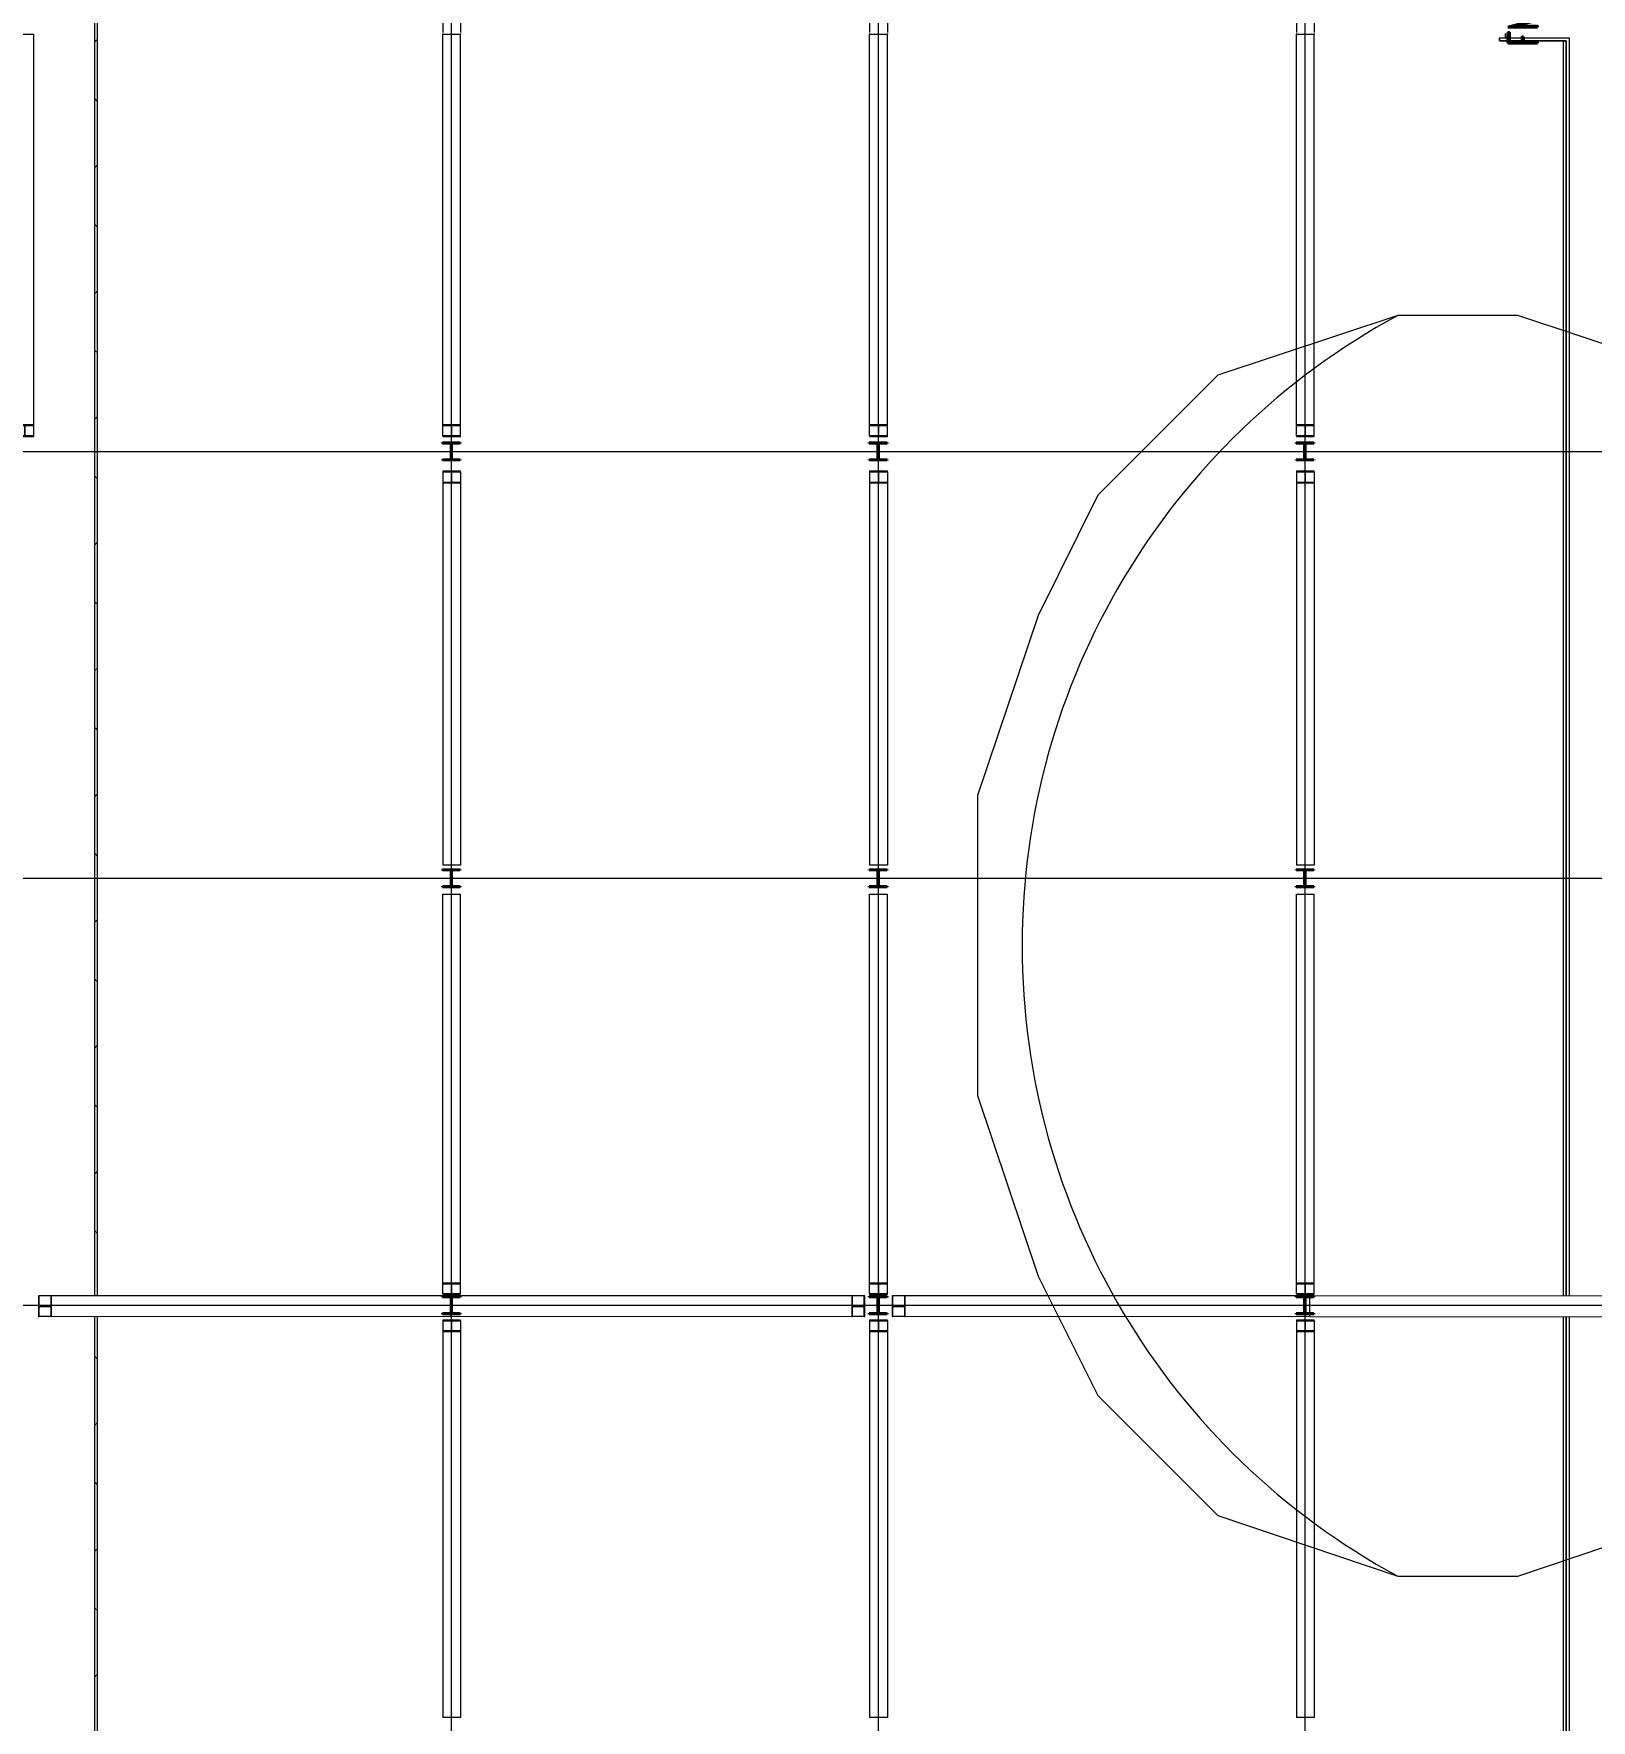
# Model space of a CAD drawing. Header units: millimetres. Extents: x -30000 to 430621, y -31706 to 192400.
# Drawn here: x 158550 to 184825, y 14597 to 43045 of the extents above; entities that cross this region are included whole.
import ezdxf

# ---------------------------------------------------------------- set-up
doc = ezdxf.new("R2010")
doc.units = ezdxf.units.MM
doc.linetypes.add('轴网线', pattern=[22.04, 18.38, -1.83, 0, -1.83])
doc.layers.get('0').update_dxf_attribs({"color": 8})
for name, color, linetype, lineweight in [('A-DETL-GENF', 8, 'Continuous', 18), ('A-DOOR-IDEN', 8, 'Continuous', 9), ('A-FLOR', 8, 'Continuous', 5), ('A-FLOR-HRAL', 8, 'Continuous', 5), ('A-WALL', 8, 'Continuous', 5), ('A-WALL-PATT', 8, 'Continuous', 9), ('G-IMPT', 8, 'Continuous', 5), ('S-BEAM', 8, 'Continuous', 5), ('S-COLS', 8, 'Continuous', 5), ('S-GRID', 8, 'Continuous', 9)]:
    doc.layers.add(name, color=color, linetype=linetype, lineweight=lineweight)
doc.styles.add('RomanD_1', font='romand__.ttf', dxfattribs={"width": 0.7, "height": 500})

# ---------------------------------------------------------------- blocks, each defined once
blk = doc.blocks.new('钢_柱_热轧H - HW300X300-659275-LAY-4F-1_500-A')
at = {"layer": 'S-COLS', "lineweight": 15, "true_color": 0xdddddd}
h = blk.add_hatch(color=254, dxfattribs=at)
h.paths.add_polyline_path([(5, -122), (0, 122), (-5, 122), (0, -122)], flags=0)
h.paths.add_polyline_path([(9, -131), (5, -122), (0, -131), (5, -131)], flags=0)
h.paths.add_polyline_path([(0, -150), (150, -150), (150, -135), (-150, -135), (-145, -150), (-81, -150)], flags=0)
h.paths.add_polyline_path([(5, 122), (5, 131), (-5, 129), (0, 125)], flags=0)
h.paths.add_polyline_path([(9, 131), (18, 135), (150, 135), (150, 150), (-150, 150), (-145, 135), (5, 132)], flags=0)
at = {"layer": 'S-COLS', "color": 8, "lineweight": 35, "true_color": 0x777777}
for p, q in [((-150, 150), (150, 150)), ((-150, 135), (-150, 150)), ((-18, 135), (-150, 135)), ((-5, -122), (-5, 122)), ((5, 122), (5, -122)), ((150, 135), (18, 135)), ((150, 150), (150, 135)), ((-150, -135), (-18, -135)), ((-150, -150), (-150, -135)), ((150, -150), (-150, -150)), ((18, -135), (150, -135)), ((150, -135), (150, -150))]:
    blk.add_line(p, q, dxfattribs=at)
for centre, start, end in [((-18, 122), 360, 90), ((18, 122), 90, 180), ((-18, -122), 270, 360), ((18, -122), 180, 270)]:
    blk.add_arc(centre, 13, start, end, dxfattribs=at)
blk = doc.blocks.new('钢_柱_热轧H - HW300X300-659267-LAY-4F-1_500-A')
at = {"layer": 'S-COLS', "lineweight": 15, "true_color": 0xdddddd}
h = blk.add_hatch(color=254, dxfattribs=at)
h.paths.add_polyline_path([(5, -122), (5, 122), (-5, 122), (-5, -122)], flags=0)
h.paths.add_polyline_path([(9, -131), (5, -122), (-5, -131), (5, -131)], flags=0)
h.paths.add_polyline_path([(-8, -150), (150, -150), (150, -135), (-150, -135), (-145, -150)], flags=0)
h.paths.add_polyline_path([(5, 122), (5, 131), (-5, 129)], flags=0)
h.paths.add_polyline_path([(9, 131), (18, 135), (150, 135), (150, 150), (-150, 150), (-145, 135), (5, 132)], flags=0)
at = {"layer": 'S-COLS', "color": 8, "lineweight": 35, "true_color": 0x777777}
for p, q in [((-150, 150), (150, 150)), ((-150, 135), (-150, 150)), ((-18, 135), (-150, 135)), ((-5, -122), (-5, 122)), ((5, 122), (5, -122)), ((150, 135), (18, 135)), ((150, 150), (150, 135)), ((-150, -135), (-18, -135)), ((-150, -150), (-150, -135)), ((150, -150), (-150, -150)), ((18, -135), (150, -135)), ((150, -135), (150, -150))]:
    blk.add_line(p, q, dxfattribs=at)
for centre, start, end in [((-18, 122), 360, 90), ((18, 122), 90, 180), ((-18, -122), 270, 360), ((18, -122), 180, 270)]:
    blk.add_arc(centre, 13, start, end, dxfattribs=at)
blk = doc.blocks.new('钢_柱_热轧H - HW300X300-659266-LAY-4F-1_500-A')
at = {"layer": 'S-COLS', "lineweight": 15, "true_color": 0xdddddd}
h = blk.add_hatch(color=254, dxfattribs=at)
h.paths.add_polyline_path([(5, -122), (0, 122), (-5, 122), (0, -122)], flags=0)
h.paths.add_polyline_path([(9, -131), (5, -122), (0, -131), (5, -131)], flags=0)
h.paths.add_polyline_path([(-144, -150), (150, -150), (150, -135), (-150, -135), (-145, -150)], flags=0)
h.paths.add_polyline_path([(5, 122), (5, 131), (-5, 129), (0, 125)], flags=0)
h.paths.add_polyline_path([(9, 131), (18, 135), (150, 135), (150, 150), (-150, 150), (-144, 135), (5, 132)], flags=0)
at = {"layer": 'S-COLS', "color": 8, "lineweight": 35, "true_color": 0x777777}
for p, q in [((-150, 150), (150, 150)), ((-150, 135), (-150, 150)), ((-18, 135), (-150, 135)), ((-5, -122), (-5, 122)), ((5, 122), (5, -122)), ((150, 135), (18, 135)), ((150, 150), (150, 135)), ((-150, -135), (-18, -135)), ((-150, -150), (-150, -135)), ((150, -150), (-150, -150)), ((18, -135), (150, -135)), ((150, -135), (150, -150))]:
    blk.add_line(p, q, dxfattribs=at)
for centre, start, end in [((-18, 122), 360, 90), ((18, 122), 90, 180), ((-18, -122), 270, 360), ((18, -122), 180, 270)]:
    blk.add_arc(centre, 13, start, end, dxfattribs=at)
blk = doc.blocks.new('钢_梁_焊接H - H300X300X10X15-V126-LAY-4F-1_500-A')
at = {"layer": 'S-BEAM', "color": 8, "lineweight": 15, "true_color": 0x777777}
for p, q in [((21450, 43040), (21750, 43040)), ((21450, 36449), (21450, 43040)), ((21750, 36449), (21750, 43040)), ((21750, 36449), (21450, 36449)), ((21450, 36449), (21450, 36439)), ((21450, 36439), (21595, 36439)), ((21450, 36262), (21450, 36439)), ((21595, 36439), (21595, 36262)), ((21605, 36262), (21605, 36439)), ((21605, 36439), (21750, 36439)), ((21750, 36439), (21750, 36449)), ((21750, 36262), (21750, 36439)), ((21595, 36262), (21450, 36262)), ((21450, 36262), (21450, 36252)), ((21450, 36252), (21750, 36252)), ((21750, 36262), (21605, 36262)), ((21750, 36252), (21750, 36262))]:
    blk.add_line(p, q, dxfattribs=at)
blk = doc.blocks.new('钢_梁_焊接H - H300X300X10X15-658918-LAY-4F-1_500-A')
at = {"layer": 'S-BEAM', "color": 8, "lineweight": 15, "true_color": 0x777777}
for p, q in [((165750, 50566), (165450, 50566)), ((165450, 50566), (165450, 50555)), ((165450, 50555), (165595, 50555)), ((165450, 50555), (165450, 50372)), ((165595, 50372), (165450, 50372)), ((165450, 50372), (165450, 50362)), ((165450, 50362), (165750, 50362)), ((165450, 50362), (165450, 43350)), ((165595, 50555), (165595, 50372)), ((165605, 50372), (165605, 50555)), ((165605, 50555), (165750, 50555)), ((165750, 50372), (165605, 50372)), ((165750, 50555), (165750, 50566)), ((165750, 50555), (165750, 50372)), ((165750, 50362), (165750, 50372)), ((165750, 50362), (165750, 43350)), ((165450, 43335), (165450, 43065)), ((165750, 43335), (165750, 43065)), ((165450, 43050), (165450, 43040)), ((165750, 43050), (165750, 43040))]:
    blk.add_line(p, q, dxfattribs=at)
blk = doc.blocks.new('钢_梁_焊接H - H300X300X10X15-658903-LAY-4F-1_500-A')
at = {"layer": 'S-BEAM', "color": 8, "lineweight": 15, "true_color": 0x777777}
for p, q in [((14550, 35664), (14250, 35664)), ((14250, 35664), (14250, 35654)), ((14250, 35654), (14395, 35654)), ((14250, 35654), (14250, 35477)), ((14395, 35654), (14395, 35477)), ((14405, 35477), (14405, 35654)), ((14405, 35654), (14550, 35654)), ((14550, 35654), (14550, 35664)), ((14550, 35654), (14550, 35477)), ((14395, 35477), (14250, 35477)), ((14250, 35477), (14250, 35467)), ((14250, 35467), (14550, 35467)), ((14250, 35467), (14250, 29021)), ((14550, 35477), (14405, 35477)), ((14550, 35467), (14550, 35477)), ((14550, 35467), (14550, 29021)), ((14550, 29021), (14250, 29021))]:
    blk.add_line(p, q, dxfattribs=at)
blk = doc.blocks.new('钢_梁_焊接H - H300X300X10X15-658904-LAY-4F-1_500-A')
at = {"layer": 'S-BEAM', "color": 8, "lineweight": 15, "true_color": 0x777777}
for p, q in [((14250, 28531), (14550, 28531)), ((14250, 21970), (14250, 28531)), ((14550, 21970), (14550, 28531)), ((14550, 21970), (14250, 21970)), ((14250, 21970), (14250, 21960)), ((14250, 21960), (14395, 21960)), ((14250, 21791), (14250, 21960)), ((14395, 21960), (14395, 21791)), ((14405, 21791), (14405, 21960)), ((14405, 21960), (14550, 21960)), ((14550, 21960), (14550, 21970)), ((14550, 21791), (14550, 21960)), ((14395, 21791), (14250, 21791)), ((14250, 21791), (14250, 21782)), ((14250, 21782), (14550, 21782)), ((14550, 21791), (14405, 21791)), ((14550, 21782), (14550, 21791))]:
    blk.add_line(p, q, dxfattribs=at)
blk = doc.blocks.new('钢_梁_焊接H - H300X300X10X15-658907-LAY-4F-1_500-A')
at = {"layer": 'S-BEAM', "color": 8, "lineweight": 15, "true_color": 0x777777}
for p, q in [((14550, 21345), (14250, 21345)), ((14250, 21345), (14250, 21336)), ((14250, 21336), (14395, 21336)), ((14250, 21336), (14250, 21167)), ((14395, 21336), (14395, 21167)), ((14405, 21167), (14405, 21336)), ((14405, 21336), (14550, 21336)), ((14550, 21336), (14550, 21345)), ((14550, 21336), (14550, 21167)), ((14395, 21167), (14250, 21167)), ((14250, 21167), (14250, 21157)), ((14250, 21157), (14550, 21157)), ((14250, 21157), (14250, 14645)), ((14550, 21167), (14405, 21167)), ((14550, 21157), (14550, 21167)), ((14550, 21157), (14550, 14645)), ((14550, 14645), (14250, 14645))]:
    blk.add_line(p, q, dxfattribs=at)
blk = doc.blocks.new('钢_梁_焊接H - H300X300X10X15-V125-LAY-4F-1_500-A')
at = {"layer": 'S-BEAM', "color": 8, "lineweight": 15, "true_color": 0x777777}
for p, q in [((21750, 50566), (21450, 50566)), ((21450, 50566), (21450, 50555)), ((21450, 50555), (21595, 50555)), ((21450, 50555), (21450, 50372)), ((21595, 50372), (21450, 50372)), ((21450, 50372), (21450, 50362)), ((21450, 50362), (21750, 50362)), ((21450, 50362), (21450, 43350)), ((21595, 50555), (21595, 50372)), ((21605, 50372), (21605, 50555)), ((21605, 50555), (21750, 50555)), ((21750, 50372), (21605, 50372)), ((21750, 50555), (21750, 50566)), ((21750, 50555), (21750, 50372)), ((21750, 50362), (21750, 50372)), ((21750, 50362), (21750, 43350)), ((21450, 43335), (21450, 43065)), ((21750, 43335), (21750, 43065)), ((21450, 43050), (21450, 43040)), ((21750, 43050), (21750, 43040))]:
    blk.add_line(p, q, dxfattribs=at)
blk = doc.blocks.new('钢_梁_焊接H - H300X300X10X15-V174-LAY-4F-1_500-A')
at = {"layer": 'S-BEAM', "color": 8, "lineweight": 15, "true_color": 0x777777}
for p, q in [((72150, 50566), (71850, 50566)), ((71850, 50566), (71850, 50555)), ((71850, 50555), (71995, 50555)), ((71850, 50555), (71850, 50372)), ((71995, 50372), (71850, 50372)), ((71850, 50372), (71850, 50362)), ((71850, 50362), (72150, 50362)), ((71850, 50362), (71850, 45500)), ((71995, 50555), (71995, 50372)), ((72005, 50372), (72005, 50555)), ((72005, 50555), (72150, 50555)), ((72150, 50372), (72005, 50372)), ((72150, 50555), (72150, 50566)), ((72150, 50555), (72150, 50372)), ((72150, 50362), (72150, 50372)), ((72150, 50362), (72150, 45500)), ((71850, 45300), (71850, 43350)), ((72150, 45300), (72150, 43350)), ((71850, 43335), (71850, 43065)), ((72150, 43335), (72150, 43065)), ((71850, 43050), (71850, 43040)), ((72150, 43050), (72150, 43040))]:
    blk.add_line(p, q, dxfattribs=at)
blk = doc.blocks.new('钢_梁_热轧H - HW350X350-659110-LAY-4F-1_500-A')
at = {"layer": 'S-BEAM', "color": 8, "lineweight": 15, "true_color": 0x777777}
for p, q in [((186749, 21747), (180079, 21755)), ((180079, 21465), (180079, 21735)), ((186761, 21747), (186749, 21747)), ((186749, 21747), (186749, 21397)), ((186761, 21591), (186761, 21747)), ((186957, 21747), (186761, 21747)), ((186957, 21747), (186956, 21591)), ((186968, 21747), (186957, 21747)), ((186968, 21397), (186968, 21747)), ((180079, 21405), (180079, 21450)), ((186749, 21397), (180079, 21405)), ((186749, 21397), (186761, 21397)), ((186761, 21397), (186761, 21553)), ((186956, 21397), (186761, 21397)), ((186948, 21578), (186769, 21578)), ((186769, 21566), (186948, 21566)), ((186956, 21553), (186956, 21397)), ((186956, 21397), (186968, 21397))]:
    blk.add_line(p, q, dxfattribs=at)
for centre, start_param, end_param in [((186769, 21591), 1.570796, 3.141593), ((186769, 21553), 0, 1.570796), ((186948, 21591), 3.141593, 4.712389), ((186948, 21553), 4.712389, 6.283185)]:
    blk.add_ellipse(centre, major_axis=(0, 13), ratio=0.626685, start_param=start_param, end_param=end_param, dxfattribs=at)
blk = doc.blocks.new('钢_梁_热轧H - HW350X350-659112-LAY-4F-1_500-A')
at = {"layer": 'S-BEAM', "color": 8, "lineweight": 15, "true_color": 0x777777}
for p, q in [((172349, 21756), (165578, 21755)), ((172361, 21756), (172349, 21756)), ((172349, 21756), (172349, 21406)), ((172361, 21600), (172361, 21756)), ((172556, 21756), (172361, 21756)), ((172568, 21756), (172556, 21756)), ((172556, 21756), (172556, 21600)), ((172568, 21406), (172568, 21756)), ((172349, 21406), (165466, 21405)), ((172349, 21406), (172361, 21406)), ((172361, 21406), (172361, 21562)), ((172556, 21406), (172361, 21406)), ((172548, 21587), (172369, 21587)), ((172369, 21575), (172548, 21575)), ((172556, 21562), (172556, 21406)), ((172556, 21406), (172568, 21406))]:
    blk.add_line(p, q, dxfattribs=at)
for centre, start_param, end_param in [((172369, 21600), 1.570796, 3.141593), ((172369, 21562), 0, 1.570796), ((172548, 21600), 3.141593, 4.712389), ((172548, 21562), 4.712389, 6.283185)]:
    blk.add_ellipse(centre, major_axis=(0, 13), ratio=0.626705, start_param=start_param, end_param=end_param, dxfattribs=at)
blk = doc.blocks.new('钢_梁_热轧H - HW350X350-659113-LAY-4F-1_500-A')
at = {"layer": 'S-BEAM', "color": 8, "lineweight": 15, "true_color": 0x777777}
for p, q in [((173044, 21756), (173032, 21756)), ((173032, 21756), (173032, 21406)), ((173044, 21600), (173044, 21756)), ((173239, 21756), (173044, 21756)), ((173251, 21756), (173239, 21756)), ((173239, 21756), (173239, 21600)), ((173251, 21406), (173251, 21756)), ((180086, 21755), (173251, 21756)), ((173032, 21406), (173044, 21406)), ((173044, 21406), (173044, 21562)), ((173239, 21406), (173044, 21406)), ((173231, 21587), (173052, 21587)), ((173052, 21575), (173231, 21575)), ((173239, 21562), (173239, 21406)), ((173239, 21406), (173251, 21406)), ((180079, 21405), (173251, 21406))]:
    blk.add_line(p, q, dxfattribs=at)
for centre, start_param, end_param in [((173052, 21600), 1.570796, 3.141593), ((173052, 21562), 0, 1.570796), ((173231, 21600), 3.141593, 4.712389), ((173231, 21562), 4.712389, 6.283185)]:
    blk.add_ellipse(centre, major_axis=(0, 13), ratio=0.626705, start_param=start_param, end_param=end_param, dxfattribs=at)
blk = doc.blocks.new('钢_梁_热轧H - HW350X350-659115-LAY-4F-1_500-A')
at = {"layer": 'S-BEAM', "color": 8, "lineweight": 15, "true_color": 0x777777}
for p, q in [((158644, 21756), (158632, 21756)), ((158632, 21756), (158632, 21406)), ((158644, 21600), (158644, 21756)), ((158839, 21756), (158644, 21756)), ((158851, 21756), (158839, 21756)), ((158839, 21756), (158839, 21600)), ((158851, 21406), (158851, 21756)), ((165578, 21755), (158851, 21756)), ((165578, 21735), (165578, 21465)), ((158632, 21406), (158644, 21406)), ((158644, 21406), (158644, 21562)), ((158839, 21406), (158644, 21406)), ((158831, 21587), (158652, 21587)), ((158652, 21575), (158831, 21575)), ((158839, 21562), (158839, 21406)), ((158839, 21406), (158851, 21406)), ((165578, 21405), (158851, 21406)), ((165578, 21450), (165578, 21405))]:
    blk.add_line(p, q, dxfattribs=at)
for centre, start_param, end_param in [((158652, 21600), 1.570796, 3.141593), ((158652, 21562), 0, 1.570796), ((158831, 21600), 3.141593, 4.712389), ((158831, 21562), 4.712389, 6.283185)]:
    blk.add_ellipse(centre, major_axis=(0, 13), ratio=0.626705, start_param=start_param, end_param=end_param, dxfattribs=at)
blk = doc.blocks.new('X-ST-F3-04-C-002_HLP2_rvt-1-LAY-4F-1_500-A')
at = {"color": 8, "lineweight": 15, "true_color": 0x777777}
for name, p in [('钢_梁_焊接H - H300X300X10X15-658918-LAY-4F-1_500-A', (0, 0)), ('钢_梁_焊接H - H300X300X10X15-V125-LAY-4F-1_500-A', (151200, 0)), ('钢_梁_焊接H - H300X300X10X15-V174-LAY-4F-1_500-A', (108000, 0)), ('钢_梁_焊接H - H300X300X10X15-V126-LAY-4F-1_500-A', (151200, 0)), ('钢_梁_焊接H - H300X300X10X15-V126-LAY-4F-1_500-A', (158400, 0)), ('钢_柱_热轧H - HW300X300-659266-LAY-4F-1_500-A', (165595, 36000)), ('钢_柱_热轧H - HW300X300-659266-LAY-4F-1_500-A', (172795, 36000)), ('钢_柱_热轧H - HW300X300-659266-LAY-4F-1_500-A', (179995, 36000)), ('钢_梁_焊接H - H300X300X10X15-658903-LAY-4F-1_500-A', (151200, 0)), ('钢_梁_焊接H - H300X300X10X15-658903-LAY-4F-1_500-A', (158400, 0)), ('钢_梁_焊接H - H300X300X10X15-658903-LAY-4F-1_500-A', (165600, 0)), ('钢_柱_热轧H - HW300X300-659267-LAY-4F-1_500-A', (165595, 28800)), ('钢_柱_热轧H - HW300X300-659267-LAY-4F-1_500-A', (172795, 28800)), ('钢_柱_热轧H - HW300X300-659267-LAY-4F-1_500-A', (179995, 28800)), ('钢_梁_焊接H - H300X300X10X15-658904-LAY-4F-1_500-A', (151200, 0)), ('钢_梁_焊接H - H300X300X10X15-658904-LAY-4F-1_500-A', (158400, 0)), ('钢_梁_焊接H - H300X300X10X15-658904-LAY-4F-1_500-A', (165600, 0)), ('钢_梁_热轧H - HW350X350-659115-LAY-4F-1_500-A', (0, 0)), ('钢_柱_热轧H - HW300X300-659275-LAY-4F-1_500-A', (165595, 21600)), ('钢_梁_热轧H - HW350X350-659112-LAY-4F-1_500-A', (0, 0)), ('钢_柱_热轧H - HW300X300-659275-LAY-4F-1_500-A', (172795, 21600)), ('钢_梁_热轧H - HW350X350-659113-LAY-4F-1_500-A', (0, 0)), ('钢_柱_热轧H - HW300X300-659275-LAY-4F-1_500-A', (179995, 21600)), ('钢_梁_热轧H - HW350X350-659110-LAY-4F-1_500-A', (0, 0)), ('钢_梁_焊接H - H300X300X10X15-658907-LAY-4F-1_500-A', (151200, 0)), ('钢_梁_焊接H - H300X300X10X15-658907-LAY-4F-1_500-A', (158400, 0)), ('钢_梁_焊接H - H300X300X10X15-658907-LAY-4F-1_500-A', (165600, 0))]:
    blk.add_blockref(name, p, dxfattribs=at)
for p, rotation in [((136800, 0), 1.478779333471098e-06), ((144000, 0), 8.18910913293408e-06)]:
    blk.add_blockref('钢_梁_焊接H - H300X300X10X15-V126-LAY-4F-1_500-A', p, dxfattribs=dict(at, rotation=rotation))
blk = doc.blocks.new('顶部扶栏类型 - 顶部扶栏_内部_-3241433-LAY-4F-1_500-A')
at = {"layer": 'A-FLOR-HRAL'}
for p, q in [((183275, 42925), (183275, 42975)), ((183275, 42975), (184450, 42975)), ((184450, 42975), (184450, 21750)), ((184400, 42925), (183275, 42925)), ((184400, 21750), (184400, 42925)), ((184400, 7200), (184400, 21400)), ((184450, 21400), (184450, 7150))]:
    blk.add_line(p, q, dxfattribs=at)
blk = doc.blocks.new('顶部扶栏类型 - 顶部扶栏_内部_-V438-LAY-4F-1_500-A')
at = {"layer": 'A-FLOR-HRAL'}
for p, q in [((183275, 42975), (183275, 42925)), ((183275, 42975), (184450, 42975)), ((184450, 42975), (184450, 21750)), ((183275, 42925), (184400, 42925)), ((184400, 42925), (184400, 21750)), ((184400, 21400), (184400, 7200)), ((184450, 21400), (184450, 7150))]:
    blk.add_line(p, q, dxfattribs=at)
blk = doc.blocks.new('分区-小比例 - 分区-小比例_dwg-3125162-LAY-4F-1_500-A')
at = {"layer": 'G-IMPT', "color": 9, "true_color": 0xbababa, "flags": 128}
blk.add_lwpolyline([(193651, 63179), (194672, 60145), (194672, 66212), (193651, 63179), (191624, 65206), (188591, 66212), (186564, 66212), (183530, 65206), (181503, 63179), (180497, 61151), (179476, 58118), (179476, 53058), (180497, 50009), (181503, 47997), (183530, 45970), (186564, 44949), (188591, 44949), (191624, 45970), (193651, 47997)], dxfattribs=at)
at = {"layer": 'G-IMPT', "color": 9, "true_color": 0xbababa}
blk.add_arc((192315, 55580), 12088, 118.4143, 241.5857, dxfattribs=at)
blk = doc.blocks.new('分区-小比例 - A-1058767-LAY-4F-1_500-A')
blk.add_blockref('分区-小比例 - 分区-小比例_dwg-3125162-LAY-4F-1_500-A', (5054, 3407))

msp = doc.modelspace()

# ---------------------------------------------------------------- hatches: boundary and pattern name
at = {"layer": 'A-WALL-PATT', "lineweight": 5}
h = msp.add_hatch(dxfattribs=at)
h.set_pattern_fill('FP_13', color=256, style=0, pattern_type=2)
h.set_pattern_definition([(45, (-4e-09, 0), (-1060.66, 1060.66), []), (135, (-4e-09, 0), (-1060.66, -1060.66), [])])
h.paths.add_polyline_path([(159625, 2750), (159625, 5250), (159575, 5250), (159575, 2750)], flags=0)
h.paths.add_polyline_path([(159625, 6750), (159625, 21405.7), (159575, 21404.9), (159575, 6750)], flags=0)
h.paths.add_polyline_path([(159625, 21755.7), (159625, 46375), (159575, 46375), (159575, 21755.7), (159606.1, 21755.7)], flags=0)

# ---------------------------------------------------------------- linework, layer by layer
at = {"layer": 'A-FLOR'}
for p, q in [((183375, 43050), (183375, 42975)), ((184350, 42925), (184350, 21749.7)), ((184350, 21399.7), (184350, 7200))]:
    msp.add_line(p, q, dxfattribs=at)
at = {"layer": 'A-WALL'}
for p, q in [((159575, 46375), (159575, 21755.7)), ((159625, 21755.7), (159625, 46375)), ((159575, 21405.7), (159575, 6750)), ((159625, 6750), (159625, 21405.7))]:
    msp.add_line(p, q, dxfattribs=at)
at = {"layer": 'S-GRID', "linetype": '轴网线'}
for p, q in [((165600, -17706.2), (165600, 174400)), ((172800, -17706.2), (172800, 174400)), ((180000, -17706.2), (180000, 174400)), ((-16000, 36000), (308800, 36000)), ((-16000, 28800), (308800, 28800)), ((-16000, 21600), (308800, 21600))]:
    msp.add_line(p, q, dxfattribs=at)

# ---------------------------------------------------------------- block references
at = {"lineweight": 5}
msp.add_blockref('X-ST-F3-04-C-002_HLP2_rvt-1-LAY-4F-1_500-A', (0, 0), dxfattribs=at)
at = {"layer": 'A-DETL-GENF', "lineweight": 5}
msp.add_blockref('分区-小比例 - A-1058767-LAY-4F-1_500-A', (-10056.6, -31326.9), dxfattribs=at)
at = {"layer": 'A-FLOR-HRAL'}
for name in ['顶部扶栏类型 - 顶部扶栏_内部_-3241433-LAY-4F-1_500-A', '顶部扶栏类型 - 顶部扶栏_内部_-V438-LAY-4F-1_500-A']:
    msp.add_blockref(name, (0, 0), dxfattribs=at)

# ---------------------------------------------------------------- texts
at = {"layer": 'A-DOOR-IDEN', "insert": (183419.6, 42825.1), "char_height": 500, "width": 869.831, "attachment_point": 1, "rotation": 90, "style": 'RomanD_1'}
msp.add_mtext('FM', dxfattribs=at)

doc.saveas('drawing.dxf')
